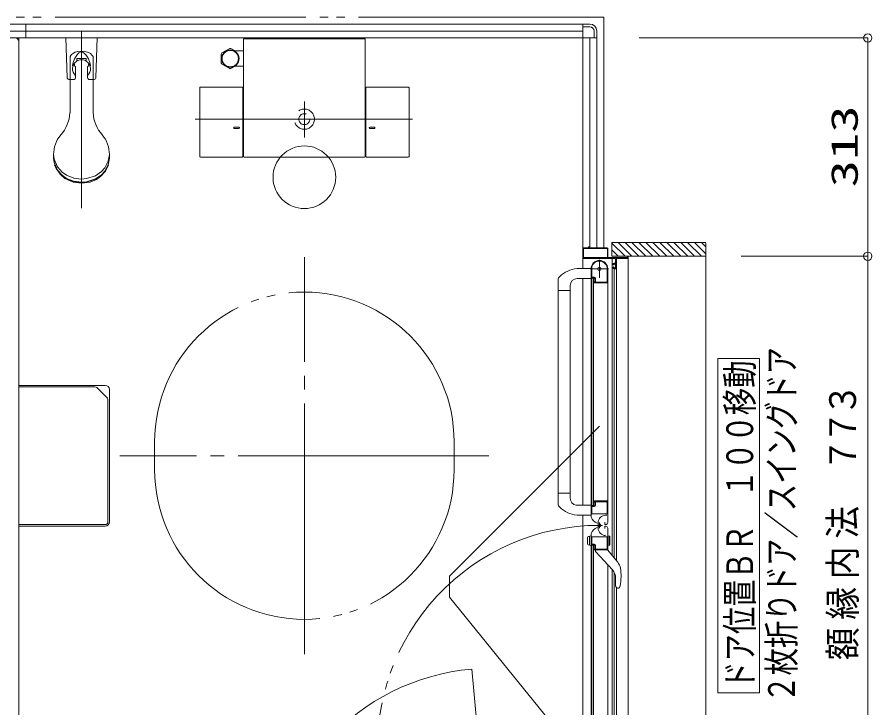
# Model space of a CAD drawing. Units: millimetres on the paper. Extents: x -305 to 305, y -152 to 152.
# Drawn here: x -204.1 to -142.7, y 32 to 81.6 of the extents above; entities that cross this region are included whole.
import ezdxf
from ezdxf.enums import TextEntityAlignment as Align

# ---------------------------------------------------------------- set-up
doc = ezdxf.new("R2010")
doc.units = ezdxf.units.MM
for name, pattern in [('DASHED2', [3, 2, -1]), ('LONG_CHAIN', [21, 18, -1, 1, -1]), ('LONG_DOUBLE_CHAIN', [21.8, 18, -1, 0.6, -0.6, 0.6, -1])]:
    doc.linetypes.add(name, pattern=pattern)
doc.layers.add('0-0_0', color=7, linetype='Continuous', lineweight=9)
doc.layers.add('0-1_VIEW0001', color=7, linetype='Continuous', lineweight=9)
doc.styles.add('ＭＳ ゴシック', font='')
doc.styles.get('ＭＳ ゴシック').set_extended_font_data('MS Gothic')

# ---------------------------------------------------------------- blocks, each defined once
blk = doc.blocks.new('_ORIGIN')
at = {"layer": '0-0_0'}
blk.add_line((0, 0), (-1, 0), dxfattribs=at)
blk.add_circle((0, 0), 0.5, dxfattribs=at)

msp = doc.modelspace()

# ---------------------------------------------------------------- linework, layer by layer
at = {"layer": '0-1_VIEW0001', "linetype": 'LONG_DOUBLE_CHAIN'}
for p, q in [((-244.934, 81.573), (-161.934, 81.573)), ((-161.934, 81.573), (-161.934, 64.998)), ((-162.249, 52.195), (-173.01, 41.434)), ((-194.184, 49.073), (-194.184, 51.073)), ((-172.684, 49.073), (-172.684, 51.073)), ((-173.01, 41.434), (-173.01, 39.908)), ((-162.249, 26.648), (-173.01, 39.908)), ((-171.397, 34.752), (-170.009, 18.888))]:
    msp.add_line(p, q, dxfattribs=at)
at = {"layer": '0-1_VIEW0001'}
for p, q in [((-243.434, 81.073), (-163.434, 81.073)), ((-163.434, 81.073), (-243.434, 81.073)), ((-203.434, 80.073), (-203.434, 81.073)), ((-163.434, 81.073), (-163.434, 80.673)), ((-163.434, 81.073), (-162.934, 81.073)), ((-163.434, 64.948), (-163.434, 81.073)), ((-163.434, 80.573), (-243.434, 80.573)), ((-162.934, 80.873), (-163.434, 80.873)), ((-162.634, 80.073), (-162.634, 80.573)), ((-162.434, 80.073), (-162.434, 80.573)), ((-162.434, 80.073), (-244.434, 80.073)), ((-203.934, 80.073), (-203.934, 20.073)), ((-203.934, 79.823), (-203.934, 20.322)), ((-200.559, 80.072), (-199.434, 80.072)), ((-200.467, 77.245), (-200.559, 80.072)), ((-198.309, 80.072), (-199.434, 80.072)), ((-198.401, 77.245), (-198.309, 80.072)), ((-187.809, 79.97), (-187.809, 71.568)), ((-179.177, 80.018), (-187.692, 80.018)), ((-179.059, 71.568), (-179.059, 79.97)), ((-162.934, 64.998), (-162.934, 80.073)), ((-162.834, 80.073), (-162.434, 80.073)), ((-162.434, 80.073), (-162.434, 64.998)), ((-162.434, 64.998), (-162.434, 80.073)), ((-159.394, 80.073), (-142.983, 80.073)), ((-188.796, 79.317), (-189.352, 78.995)), ((-188.402, 79.143), (-188.702, 79.317)), ((-142.983, 79.473), (-142.983, 65.003)), ((-200.259, 78.751), (-200.259, 74.707)), ((-199.759, 78.595), (-199.434, 78.595)), ((-199.759, 78.595), (-199.759, 78.413)), ((-199.759, 78.595), (-199.759, 78.507)), ((-199.759, 78.595), (-199.109, 78.595)), ((-199.109, 78.595), (-199.434, 78.595)), ((-199.109, 78.595), (-199.109, 78.413)), ((-199.109, 78.595), (-199.109, 78.507)), ((-198.609, 74.707), (-198.609, 78.746)), ((-189.399, 78.272), (-189.399, 78.914)), ((-187.809, 79.143), (-188.451, 79.143)), ((-199.872, 78), (-199.872, 77.2)), ((-198.997, 78), (-198.997, 77.2)), ((-188.796, 77.87), (-189.352, 78.191)), ((-188.402, 78.043), (-188.702, 77.87)), ((-188.449, 78.043), (-187.809, 78.043)), ((-200.317, 77.1), (-199.972, 77.1)), ((-198.897, 77.1), (-198.551, 77.1)), ((-190.949, 71.568), (-190.949, 76.498)), ((-187.899, 76.548), (-190.899, 76.548)), ((-187.849, 76.498), (-187.849, 71.568)), ((-179.019, 71.568), (-179.019, 76.498)), ((-175.969, 76.548), (-178.969, 76.548)), ((-175.919, 71.568), (-175.919, 76.498)), ((-188.451, 73.663), (-188.148, 73.663)), ((-178.418, 73.663), (-178.72, 73.663)), ((-188.45, 73.563), (-188.148, 73.563)), ((-178.419, 73.563), (-178.72, 73.563)), ((-201.434, 71.694), (-201.434, 71.463)), ((-197.434, 71.463), (-197.434, 71.694)), ((-190.899, 71.518), (-187.899, 71.518)), ((-187.759, 71.518), (-179.109, 71.518)), ((-178.969, 71.518), (-175.969, 71.518)), ((-163.034, 65.013), (-163.034, 65.063)), ((-163.024, 65.073), (-163.004, 65.073)), ((-162.994, 65.063), (-162.994, 65.013)), ((-154.609, 65.398), (-161.359, 65.398)), ((-161.359, 64.399), (-161.359, 65.398)), ((-160.41, 64.398), (-161.359, 65.348)), ((-159.91, 64.398), (-160.909, 65.398)), ((-159.41, 64.398), (-160.409, 65.398)), ((-158.91, 64.398), (-159.909, 65.398)), ((-158.409, 64.398), (-159.409, 65.398)), ((-157.909, 64.398), (-158.909, 65.398)), ((-157.409, 64.398), (-158.409, 65.398)), ((-156.909, 64.398), (-157.909, 65.398)), ((-156.409, 64.398), (-157.409, 65.398)), ((-155.909, 64.398), (-156.909, 65.398)), ((-155.414, 64.398), (-156.414, 65.398)), ((-154.919, 64.398), (-155.919, 65.398)), ((-154.609, 64.583), (-155.424, 65.398)), ((-154.609, 65.078), (-154.929, 65.398)), ((-154.609, 65.347), (-154.609, 24.748)), ((-163.434, 64.95), (-163.434, 63.524)), ((-163.389, 64.313), (-163.389, 64.938)), ((-163.384, 64.998), (-163.049, 64.998)), ((-163.374, 64.953), (-161.694, 64.953)), ((-162.979, 64.998), (-161.684, 64.998)), ((-161.679, 64.938), (-161.679, 64.313)), ((-161.634, 64.948), (-161.634, 64.313)), ((-160.91, 64.398), (-161.359, 64.848)), ((-161.114, 64.248), (-163.409, 64.248)), ((-161.694, 64.298), (-163.374, 64.298)), ((-161.619, 64.298), (-160.249, 64.298)), ((-154.609, 64.398), (-161.359, 64.398)), ((-161.328, 42.903), (-161.328, 64.248)), ((-161.249, 63.793), (-161.249, 63.848)), ((-161.199, 63.898), (-161.114, 63.898)), ((-161.199, 63.838), (-161.199, 63.793)), ((-161.114, 63.853), (-161.184, 63.853)), ((-161.099, 63.913), (-161.099, 64.233)), ((-161.099, 63.568), (-161.099, 63.838)), ((-161.049, 64.233), (-161.049, 63.548)), ((-160.199, 64.248), (-161.034, 64.248)), ((-161.011, 42.519), (-161.011, 64.248)), ((-160.234, 64.313), (-160.234, 64.383)), ((-160.184, 64.383), (-160.184, 64.263)), ((-160.184, 25.898), (-160.184, 64.248)), ((-152.069, 64.403), (-142.983, 64.403)), ((-163.677, 63.523), (-162.859, 63.526)), ((-162.849, 62.513), (-162.849, 63.498)), ((-162.804, 62.968), (-162.804, 63.498)), ((-161.699, 63.572), (-161.699, 62.558)), ((-161.649, 63.499), (-161.649, 46.823)), ((-161.249, 63.548), (-161.249, 63.613)), ((-161.214, 63.778), (-161.234, 63.778)), ((-161.234, 63.628), (-161.214, 63.628)), ((-161.199, 63.613), (-161.199, 63.568)), ((-161.099, 63.498), (-161.199, 63.498)), ((-161.188, 42.733), (-161.188, 63.498)), ((-161.184, 63.553), (-161.114, 63.553)), ((-142.983, 63.803), (-142.983, 26.348)), ((-165.199, 61.948), (-165.199, 62.808)), ((-164.973, 63.061), (-165.172, 62.877)), ((-163.844, 62.803), (-162.849, 62.803)), ((-163.434, 62.798), (-163.434, 46.524)), ((-162.684, 62.823), (-162.784, 62.823)), ((-162.784, 46.498), (-162.784, 62.823)), ((-162.634, 62.848), (-162.759, 62.848)), ((-162.614, 62.893), (-162.729, 62.893)), ((-162.684, 46.498), (-162.684, 62.823)), ((-162.584, 62.573), (-162.584, 62.798)), ((-162.539, 62.558), (-162.539, 62.818)), ((-164.344, 61.948), (-164.344, 62.303)), ((-162.834, 46.823), (-162.834, 62.498)), ((-162.808, 62.498), (-162.834, 62.498)), ((-162.786, 62.52), (-162.795, 62.505)), ((-162.624, 62.527), (-162.624, 62.533)), ((-162.614, 62.505), (-162.622, 62.52)), ((-161.659, 62.498), (-162.601, 62.498)), ((-161.709, 62.548), (-162.529, 62.548)), ((-165.199, 61.948), (-165.199, 46.512)), ((-164.344, 61.948), (-165.199, 61.948)), ((-164.349, 61.948), (-164.349, 47.374)), ((-150.755, 57.048), (-153.755, 57.048)), ((-153.755, 33.048), (-153.755, 57.048)), ((-150.755, 33.048), (-150.755, 57.048)), ((-203.934, 55.123), (-197.734, 55.123)), ((-197.434, 45.323), (-197.434, 54.823)), ((-164.344, 47.374), (-165.199, 47.374)), ((-164.344, 47.374), (-164.344, 47.019)), ((-162.849, 46.808), (-162.849, 45.822)), ((-162.834, 46.823), (-162.808, 46.823)), ((-162.795, 46.816), (-162.786, 46.802)), ((-162.624, 46.788), (-162.624, 46.794)), ((-162.622, 46.802), (-162.614, 46.816)), ((-161.649, 46.823), (-162.601, 46.823)), ((-162.584, 46.523), (-162.584, 46.748)), ((-162.539, 46.508), (-162.539, 46.758)), ((-162.524, 46.773), (-161.709, 46.773)), ((-161.699, 46.763), (-161.699, 45.903)), ((-161.649, 46.854), (-161.649, 45.284)), ((-164.974, 46.261), (-165.172, 46.444)), ((-163.914, 46.524), (-162.859, 46.524)), ((-162.804, 45.908), (-162.804, 46.358)), ((-162.784, 46.498), (-162.684, 46.498)), ((-162.759, 46.473), (-162.634, 46.473)), ((-162.729, 46.433), (-162.614, 46.433)), ((-163.677, 45.798), (-162.859, 45.796)), ((-163.434, 19.073), (-163.434, 45.798)), ((-163.434, 45.798), (-163.434, 25.198)), ((-161.709, 45.893), (-162.789, 45.893)), ((-161.723, 45.803), (-161.803, 45.803)), ((-203.934, 45.023), (-197.734, 45.023)), ((-162.419, 45.227), (-162.549, 45.302)), ((-162.419, 44.919), (-162.549, 44.844)), ((-162.343, 45.263), (-162.343, 44.883)), ((-161.854, 45.158), (-161.854, 45.308)), ((-161.854, 44.988), (-161.854, 44.838)), ((-161.799, 45.133), (-161.829, 45.133)), ((-161.799, 45.013), (-161.829, 45.013)), ((-161.649, 43.293), (-161.649, 44.863)), ((-163.099, 44.198), (-163.099, 43.747)), ((-162.849, 44.323), (-163.044, 44.27)), ((-162.949, 43.649), (-162.949, 44.296)), ((-162.849, 43.338), (-162.849, 44.324)), ((-162.804, 44.238), (-162.804, 43.788)), ((-161.709, 44.253), (-162.789, 44.253)), ((-161.699, 43.383), (-161.699, 44.243)), ((-161.549, 43.649), (-161.549, 44.296)), ((-161.499, 44.256), (-161.499, 43.69)), ((-162.849, 43.623), (-163.044, 43.675)), ((-162.784, 43.648), (-162.784, 27.323)), ((-162.784, 43.648), (-162.684, 43.648)), ((-162.759, 43.673), (-162.634, 43.673)), ((-162.729, 43.713), (-162.614, 43.713)), ((-162.684, 43.648), (-162.684, 27.323)), ((-162.584, 43.623), (-162.584, 43.398)), ((-162.539, 43.638), (-162.539, 43.388)), ((-161.649, 43.623), (-161.525, 43.656)), ((-162.834, 43.323), (-162.834, 27.648)), ((-162.834, 43.323), (-162.808, 43.323)), ((-162.795, 43.33), (-162.786, 43.345)), ((-162.624, 43.358), (-162.624, 43.352)), ((-162.622, 43.345), (-162.614, 43.33)), ((-162.601, 43.323), (-161.659, 43.323)), ((-162.524, 43.373), (-161.709, 43.373)), ((-162.524, 43.323), (-162.524, 43.232)), ((-162.495, 43.161), (-161.317, 41.873)), ((-160.936, 42.428), (-161.674, 43.323)), ((-161.649, 26.648), (-161.649, 42.236)), ((-161.328, 25.898), (-161.328, 41.885)), ((-161.188, 26.648), (-161.188, 41.688)), ((-161.09, 41.289), (-161.09, 40.77)), ((-161.029, 40.609), (-161.027, 40.606)), ((-161.011, 25.898), (-161.011, 40.573)), ((-160.952, 40.573), (-160.87, 40.573)), ((-160.828, 40.587), (-160.8, 40.621)), ((-160.828, 40.587), (-160.828, 40.586)), ((-160.756, 40.736), (-160.8, 40.621)), ((-150.755, 33.048), (-153.755, 33.048))]:
    msp.add_line(p, q, dxfattribs=at)
at = {"layer": '0-1_VIEW0001', "linetype": 'LONG_CHAIN'}
for p, q in [((-199.434, 80.598), (-199.434, 67.857)), ((-183.434, 72.938), (-183.434, 75.514)), ((-191.268, 74.243), (-175.673, 74.243)), ((-183.434, 35.823), (-183.434, 64.323)), ((-162.249, 62.848), (-162.249, 64.148)), ((-162.899, 63.498), (-161.599, 63.498)), ((-170.184, 50.073), (-196.684, 50.073)), ((-162.037, 45.073), (-162.428, 45.073)), ((-162.249, 45.286), (-162.249, 44.861))]:
    msp.add_line(p, q, dxfattribs=at)
at = {"layer": '0-1_VIEW0001', "color": 4}
for p, q in [((-203.934, 55.021), (-198.466, 55.021)), ((-197.595, 54.233), (-198.325, 54.962)), ((-197.536, 54.091), (-197.536, 45.325)), ((-203.934, 45.125), (-197.736, 45.125))]:
    msp.add_line(p, q, dxfattribs=at)
at = {"layer": '0-1_VIEW0001'}
for points in [[(-187.759, 80.02), (-187.692, 80.02), (-187.692, 80.018)], [(-179.177, 80.018), (-179.177, 80.02), (-179.109, 80.02)], [(-200.259, 78.751), (-200.164, 78.881), (-200.01, 78.994), (-199.881, 79.052), (-199.691, 79.104), (-199.435, 79.128), (-199.182, 79.105), (-198.934, 79.03), (-198.794, 78.952), (-198.657, 78.825), (-198.609, 78.746)], [(-200.089, 78.081), (-200.077, 78.129), (-200.029, 78.302), (-199.944, 78.571), (-199.815, 78.762), (-199.758, 78.846)], [(-199.11, 78.846), (-199.213, 78.97), (-199.342, 79.063), (-199.434, 79.084), (-199.527, 79.063), (-199.615, 79.007), (-199.758, 78.846)], [(-198.779, 78.081), (-198.792, 78.129), (-198.84, 78.302), (-198.924, 78.571), (-199.054, 78.762), (-199.11, 78.846)], [(-197.434, 71.694), (-197.509, 71.22), (-197.75, 70.751), (-198.002, 70.473), (-198.427, 70.183), (-199.07, 69.974), (-199.434, 69.944), (-199.976, 70.01), (-200.513, 70.22), (-200.83, 70.441), (-201.162, 70.812), (-201.401, 71.375), (-201.434, 71.694)], [(-197.434, 71.463), (-197.509, 70.99), (-197.75, 70.52), (-198.002, 70.243), (-198.427, 69.952), (-199.07, 69.743), (-199.434, 69.714), (-199.976, 69.779), (-200.513, 69.99), (-200.83, 70.211), (-201.162, 70.582), (-201.401, 71.145), (-201.434, 71.463)], [(-197.434, 71.439), (-197.509, 70.965), (-197.75, 70.496), (-198.002, 70.218), (-198.427, 69.928), (-199.07, 69.719), (-199.434, 69.69), (-199.976, 69.755), (-200.513, 69.966), (-200.83, 70.186), (-201.162, 70.558), (-201.401, 71.121), (-201.434, 71.439)], [(-197.507, 70.973), (-197.71, 70.52), (-198.064, 70.121), (-198.368, 69.913), (-198.821, 69.725), (-199.434, 69.64), (-200.038, 69.723), (-200.624, 69.987), (-200.952, 70.259), (-201.261, 70.702), (-201.362, 70.973)], [(-161.649, 43.623), (-161.649, 44.323), (-161.525, 44.289)], [(-161.082, 40.709), (-161.083, 40.713), (-161.084, 40.717), (-161.085, 40.721), (-161.086, 40.726), (-161.087, 40.73), (-161.087, 40.734), (-161.088, 40.738), (-161.089, 40.743), (-161.089, 40.747), (-161.09, 40.752), (-161.09, 40.754), (-161.09, 40.756), (-161.09, 40.758), (-161.09, 40.76), (-161.09, 40.762), (-161.09, 40.764), (-161.09, 40.767), (-161.09, 40.769), (-161.09, 40.771), (-161.09, 40.773)], [(-161.029, 40.609), (-161.03, 40.61), (-161.031, 40.611), (-161.032, 40.612), (-161.033, 40.613), (-161.034, 40.614), (-161.035, 40.616), (-161.036, 40.617), (-161.037, 40.618), (-161.038, 40.62), (-161.039, 40.621), (-161.04, 40.622), (-161.041, 40.624), (-161.042, 40.625), (-161.043, 40.627), (-161.044, 40.628), (-161.045, 40.63), (-161.046, 40.631), (-161.047, 40.633), (-161.049, 40.635), (-161.051, 40.638), (-161.053, 40.641), (-161.054, 40.644), (-161.056, 40.647), (-161.058, 40.651), (-161.06, 40.654), (-161.062, 40.658), (-161.064, 40.661), (-161.066, 40.665), (-161.068, 40.669), (-161.069, 40.673), (-161.071, 40.677), (-161.073, 40.68), (-161.074, 40.684), (-161.076, 40.688), (-161.077, 40.692), (-161.078, 40.696), (-161.08, 40.7), (-161.081, 40.705), (-161.082, 40.709)], [(-160.87, 40.573), (-160.868, 40.573), (-160.866, 40.574), (-160.864, 40.574), (-160.861, 40.574), (-160.859, 40.574), (-160.857, 40.575), (-160.855, 40.575), (-160.853, 40.575), (-160.85, 40.576), (-160.848, 40.576), (-160.846, 40.577), (-160.844, 40.578), (-160.842, 40.578), (-160.839, 40.579), (-160.837, 40.58), (-160.835, 40.581), (-160.833, 40.582), (-160.831, 40.583), (-160.83, 40.585), (-160.828, 40.586)]]:
    msp.add_lwpolyline(points, dxfattribs=at)
at = {"layer": '0-1_VIEW0001', "color": 4}
for points in [[(-197.595, 54.233), (-197.569, 54.201), (-197.556, 54.177)], [(-197.556, 54.177), (-197.541, 54.133), (-197.536, 54.091)]]:
    msp.add_lwpolyline(points, dxfattribs=at)
at = {"layer": '0-1_VIEW0001'}
for centre, radius in [((-188.749, 78.593), 0.625), ((-188.749, 78.593), 0.586), ((-162.249, 63.498), 0.125), ((-162.249, 45.073), 0.113)]:
    msp.add_circle(centre, radius, dxfattribs=at)
at = {"layer": '0-1_VIEW0001', "linetype": 'DASHED2'}
for radius in [0.725, 0.395]:
    msp.add_circle((-183.434, 74.243), radius, dxfattribs=at)
at = {"layer": '0-1_VIEW0001', "linetype": 'LONG_DOUBLE_CHAIN'}
msp.add_circle((-183.434, 70.073), 2.25, dxfattribs=at)
at = {"layer": '0-1_VIEW0001'}
for centre, radius, start, end in [((-162.934, 80.573), 0.5, 0, 90), ((-162.934, 80.573), 0.3, 0, 90), ((-204.184, 79.823), 0.25, 0, 90), ((-187.759, 79.97), 0.05, 90, 180), ((-188.749, 78.593), 0.725, 86.29156, 93.70844), ((-188.749, 78.593), 0.725, 146.29156, 153.70844), ((-199.434, 77.853), 0.647, 120.12781, 227.49336), ((-199.434, 78.295), 0.527, 186.69219, 213.9645), ((-199.709, 78.507), 0.05, 179.99901, 293.66901), ((-199.434, 77.88), 0.635, 66.33, 113.668), ((-199.159, 78.507), 0.05, 246.33, 359.99899), ((-199.434, 77.853), 0.647, 312.50664, 59.8722), ((-199.434, 78.295), 0.527, 326.0355, 353.30781), ((-188.749, 78.593), 0.725, 206.29156, 213.70844), ((-188.749, 78.593), 0.725, 266.29156, 273.70844), ((-200.317, 77.25), 0.15, 181.85924, 263.59563), ((-199.972, 77.2), 0.1, 270, 0), ((-198.897, 77.2), 0.1, 179.99999, 270), ((-198.551, 77.25), 0.15, 276.40458, 358.14077), ((-190.899, 76.498), 0.05, 90, 180), ((-187.899, 76.498), 0.05, 0, 90), ((-178.969, 76.498), 0.05, 90, 180), ((-175.969, 76.498), 0.05, 359.99997, 90), ((-202.768, 74.808), 2.5, 317.34318, 357.6964), ((-196.101, 74.808), 2.5, 182.30366, 222.65686), ((-188.449, 73.613), 0.05, 88.07467, 270), ((-188.149, 73.613), 0.05, 270, 90), ((-178.719, 73.613), 0.05, 90, 270), ((-178.419, 73.613), 0.05, 270, 91.92533), ((-199.31, 71.738), 2.125, 139.64678, 181.19028), ((-199.559, 71.738), 2.125, 358.80972, 40.3532), ((-190.899, 71.568), 0.05, 180, 270), ((-187.899, 71.568), 0.05, 270, 0), ((-187.759, 71.568), 0.05, 180, 270), ((-179.109, 71.568), 0.05, 270, 0), ((-178.969, 71.568), 0.05, 180, 270), ((-175.969, 71.568), 0.05, 270, 359.99997), ((-163.024, 65.063), 0.01, 90, 180), ((-163.004, 65.063), 0.01, 0, 90), ((-163.384, 64.948), 0.05, 90, 180), ((-163.374, 64.938), 0.015, 90, 180), ((-163.049, 65.013), 0.015, 270, 0), ((-162.979, 65.013), 0.015, 180, 270), ((-161.694, 64.938), 0.015, 0, 90), ((-161.684, 64.948), 0.05, 0, 90), ((-163.409, 64.273), 0.025, 180, 270), ((-163.374, 64.313), 0.015, 180, 270), ((-162.249, 63.498), 0.6, 0, 180), ((-162.249, 63.498), 0.555, 7.76707, 180), ((-161.694, 64.313), 0.015, 270, 0), ((-161.619, 64.313), 0.015, 180, 270), ((-161.199, 63.848), 0.05, 90, 180), ((-161.184, 63.838), 0.015, 90, 180), ((-161.114, 64.233), 0.015, 0, 90), ((-161.114, 63.913), 0.015, 270, 0), ((-161.114, 63.838), 0.015, 0, 90), ((-161.034, 64.233), 0.015, 90, 180), ((-160.249, 64.313), 0.015, 270, 0), ((-160.219, 64.383), 0.015, 90, 180), ((-160.199, 64.383), 0.015, 0, 90), ((-160.199, 64.263), 0.015, 270, 0), ((-163.67, 61.453), 2.07, 90.2, 129.02418), ((-161.709, 63.572), 0.01, 0, 7.76707), ((-161.234, 63.793), 0.015, 180, 270), ((-161.234, 63.613), 0.015, 90, 180), ((-161.199, 63.548), 0.05, 180, 270), ((-161.214, 63.793), 0.015, 270, 0), ((-161.214, 63.613), 0.015, 0, 90), ((-161.184, 63.568), 0.015, 180, 270), ((-161.114, 63.568), 0.015, 270, 0), ((-161.099, 63.548), 0.05, 270, 0), ((-165.099, 62.808), 0.1, 136.52757, 180), ((-163.844, 62.303), 0.5, 90, 180), ((-162.729, 62.968), 0.075, 180, 270), ((-162.759, 62.823), 0.025, 90, 180), ((-162.634, 62.798), 0.05, 0, 90), ((-162.614, 62.818), 0.075, 0, 90), ((-162.834, 62.513), 0.015, 180, 270), ((-162.808, 62.513), 0.015, 270, 329.03624), ((-162.799, 62.527), 0.015, 329.03624, 0), ((-162.609, 62.533), 0.015, 90, 180), ((-162.609, 62.527), 0.015, 180, 210.96376), ((-162.601, 62.513), 0.015, 210.96376, 270), ((-162.609, 62.573), 0.025, 270, 0), ((-162.529, 62.558), 0.01, 180, 270), ((-161.709, 62.558), 0.01, 270, 0), ((-161.659, 62.508), 0.01, 270, 0), ((-197.734, 54.823), 0.3, 0, 90), ((-163.844, 47.019), 0.5, 180, 262.04438), ((-162.834, 46.808), 0.015, 90, 180), ((-162.808, 46.808), 0.015, 30.96376, 90), ((-162.799, 46.794), 0.015, 0, 30.96376), ((-162.609, 46.794), 0.015, 149.03624, 180), ((-162.609, 46.788), 0.015, 180, 270), ((-162.601, 46.808), 0.015, 90, 149.03624), ((-162.609, 46.748), 0.025, 0, 90), ((-162.524, 46.758), 0.015, 90, 180), ((-161.709, 46.763), 0.01, 0, 90), ((-161.659, 46.813), 0.01, 0, 90), ((-165.099, 46.513), 0.1, 180, 223.47243), ((-163.67, 47.868), 2.07, 230.94186, 269.8), ((-162.729, 46.358), 0.075, 90, 180), ((-162.759, 46.498), 0.025, 180, 270), ((-162.634, 46.523), 0.05, 270, 0), ((-162.614, 46.508), 0.075, 270, 0), ((-162.249, 45.822), 0.6, 180, 240), ((-162.789, 45.908), 0.015, 180, 270), ((-161.803, 45.263), 0.54, 90, 180), ((-161.709, 45.903), 0.01, 270, 0), ((-197.734, 45.323), 0.3, 270, 0), ((-162.249, 44.324), 0.6, 120, 180), ((-161.803, 44.883), 0.54, 180, 270), ((-161.829, 45.158), 0.025, 180, 270), ((-161.829, 44.988), 0.025, 90, 180), ((-161.799, 45.283), 0.15, 270, 0), ((-161.799, 44.863), 0.15, 0, 90), ((-163.024, 44.198), 0.075, 105, 180), ((-162.789, 44.238), 0.015, 90, 180), ((-161.709, 44.243), 0.01, 0, 90), ((-161.534, 44.256), 0.035, 0, 75), ((-163.024, 43.747), 0.075, 180, 255), ((-162.729, 43.788), 0.075, 180, 270), ((-162.759, 43.648), 0.025, 90, 180), ((-162.634, 43.623), 0.05, 0, 90), ((-162.614, 43.638), 0.075, 0, 90), ((-161.534, 43.69), 0.035, 285, 0), ((-162.834, 43.338), 0.015, 180, 270), ((-162.808, 43.338), 0.015, 270, 329.03624), ((-162.799, 43.352), 0.015, 329.03624, 0), ((-162.609, 43.358), 0.015, 90, 180), ((-162.609, 43.352), 0.015, 180, 210.96376), ((-162.601, 43.338), 0.015, 210.96376, 270), ((-162.609, 43.398), 0.025, 270, 0), ((-162.524, 43.388), 0.015, 180, 270), ((-162.424, 43.232), 0.1, 180, 222.43623), ((-161.709, 43.383), 0.01, 270, 0), ((-161.659, 43.333), 0.01, 270, 0), ((-161.631, 41.855), 0.9, 9.28844, 39.5), ((-161.955, 41.289), 0.865, 0, 42.43623), ((-164.364, 41.408), 3.67, 349.4547, 9.28844), ((-160.952, 40.673), 0.1, 221.81031, 270)]:
    msp.add_arc(centre, radius, start, end, dxfattribs=at)
at = {"layer": '0-1_VIEW0001', "color": 5}
msp.add_arc((-179.109, 79.97), 0.05, 0, 90, dxfattribs=at)
at = {"layer": '0-1_VIEW0001', "linetype": 'LONG_DOUBLE_CHAIN'}
for centre, radius, start, end in [((-183.434, 51.073), 10.75, 0, 180), ((-183.434, 49.073), 10.75, 180, 0), ((-162.249, 29.148), 15.925, 90, 183.99733), ((-170.009, 18.888), 15.925, 95, 180)]:
    msp.add_arc(centre, radius, start, end, dxfattribs=at)
at = {"layer": '0-1_VIEW0001', "color": 4}
for centre, start, end in [((-198.466, 54.821), 45.00001, 90), ((-197.736, 45.325), 270, 0)]:
    msp.add_arc(centre, 0.2, start, end, dxfattribs=at)

# ---------------------------------------------------------------- block references
at = {"layer": '0-1_VIEW0001', "xscale": 0.6, "yscale": 0.6}
for p, rotation in [((-142.983, 80.073), 90), ((-142.983, 64.403), 270), ((-142.983, 64.403), 90)]:
    msp.add_blockref('_ORIGIN', p, dxfattribs=dict(at, rotation=rotation))

# ---------------------------------------------------------------- texts
at = {"layer": '0-1_VIEW0001', "style": 'ＭＳ ゴシック'}
for s, width, p in [('313', 1.5, (-143.122, 69.348)), ('２枚折りドア／スイングドア', 0.75, (-147.638, 32.333)), ('ドア位置ＢＲ\u3000１００移動', 0.75, (-150.635, 33.333)), ('３', 0.9, (-143.249, 52.927)), ('７', 0.9, (-143.249, 50.939)), ('７', 0.9, (-143.249, 48.951)), ('法', 0.9, (-143.249, 44.111)), ('内', 0.9, (-143.249, 41.203)), ('縁', 0.9, (-143.249, 38.295)), ('額', 0.9, (-143.249, 35.387))]:
    msp.add_text(s, height=1.921, rotation=90, dxfattribs=dict(at, width=width)).set_placement(p, align=Align.BOTTOM_LEFT)

doc.saveas('drawing.dxf')
